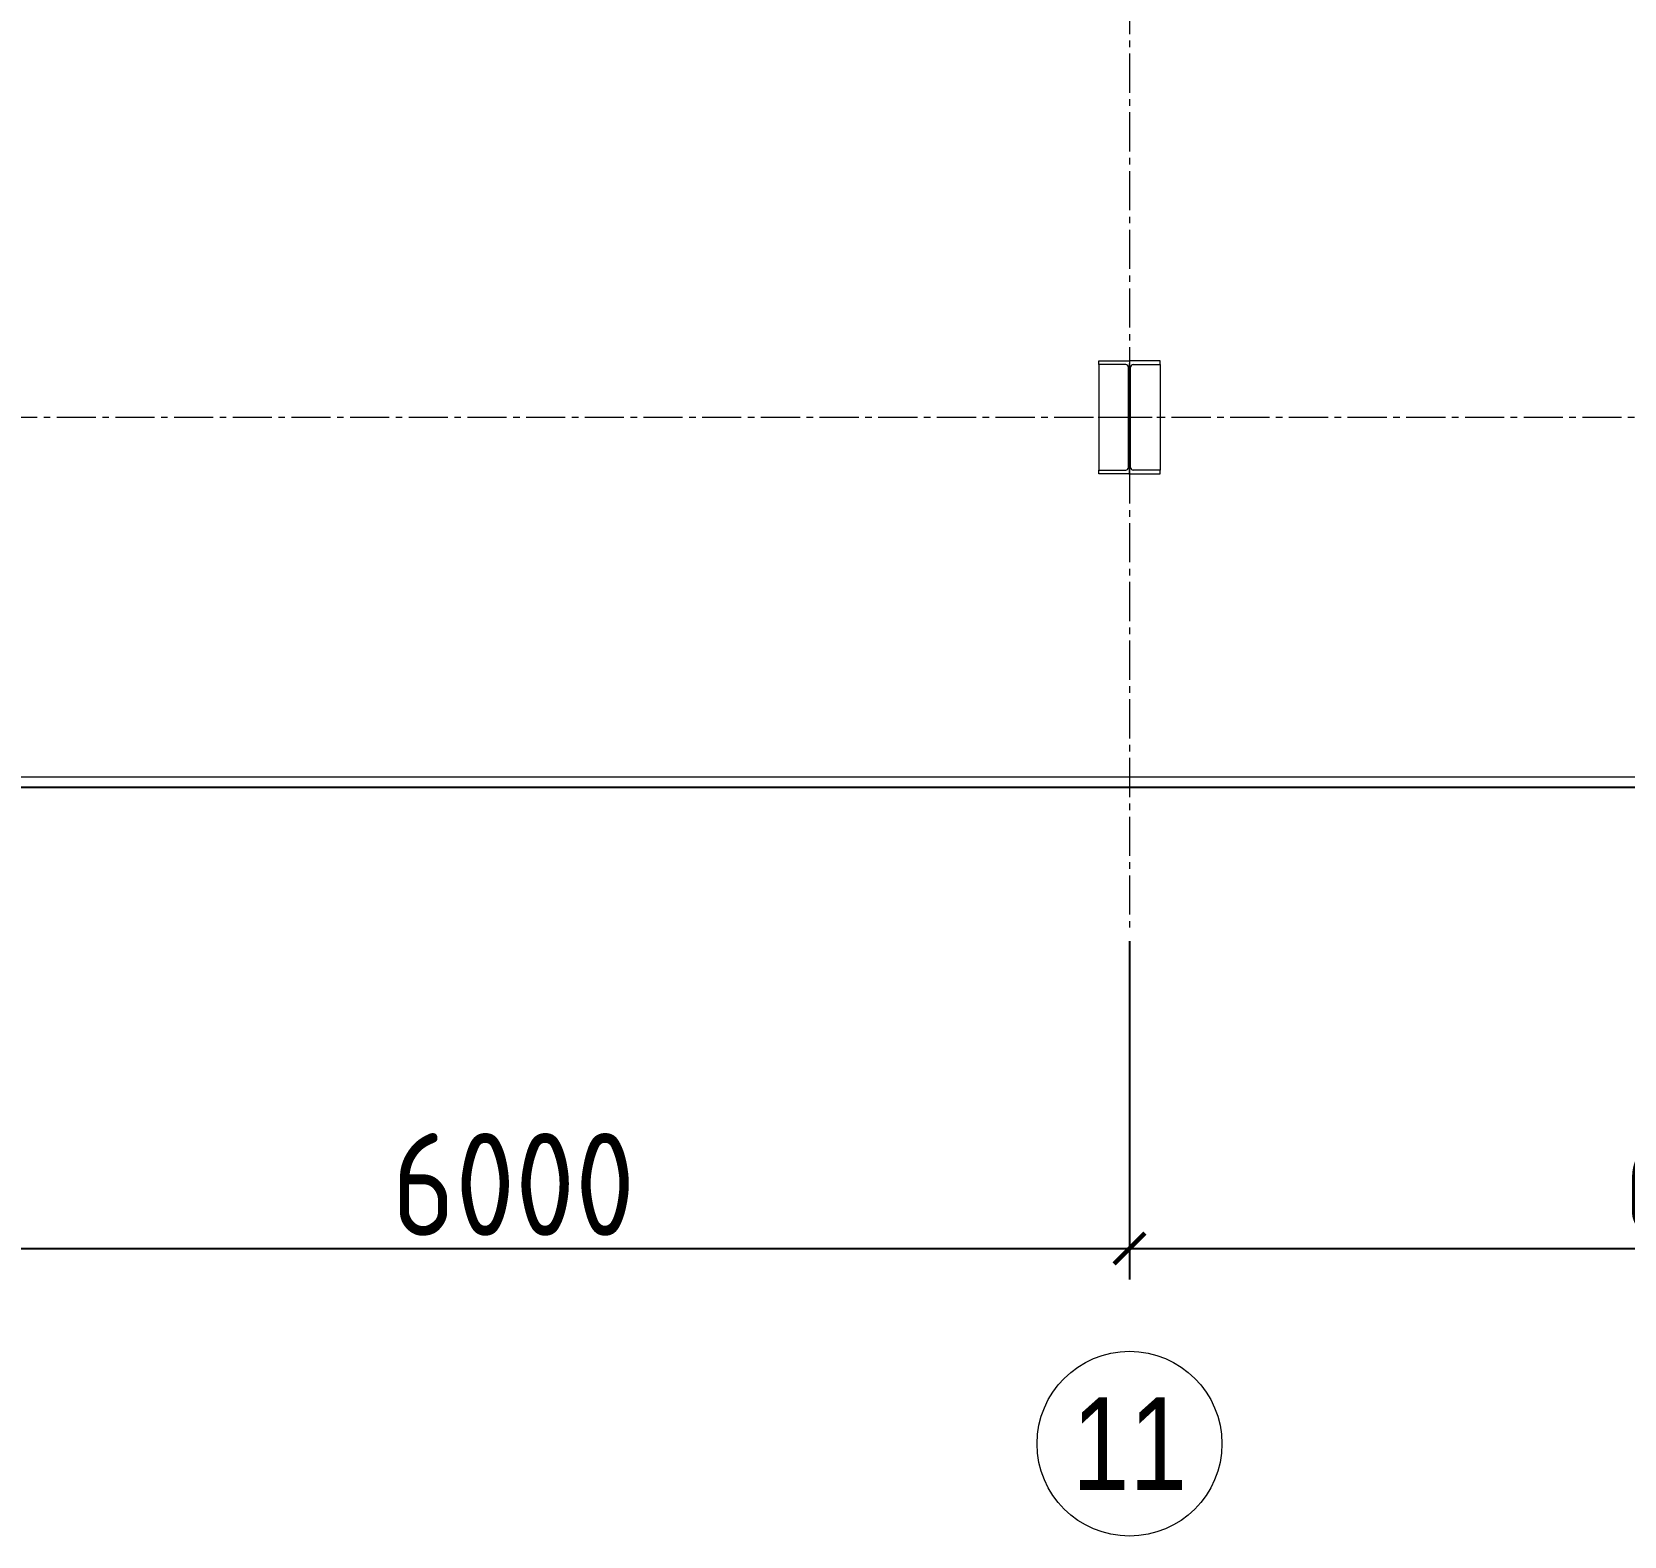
# Model space of a CAD drawing. Header units: millimetres. Extents: x 163705 to 1616509, y 81827 to 302547.
# Drawn here: x 894764 to 902518, y 137613 to 144936 of the extents above; entities that cross this region are included whole.
import ezdxf
from ezdxf.enums import TextEntityAlignment as Align

# ---------------------------------------------------------------- set-up
doc = ezdxf.new("R2010")
doc.units = ezdxf.units.MM
doc.header["$LTSCALE"] = 10
doc.linetypes.add('CENTER2', pattern=[28.575, 19.05, -3.175, 3.175, -3.175])
for name, color, linetype, lineweight in [('1-中心线', 1, 'CENTER2', 0), ('1-护栏', 4, 'Continuous', 18), ('1-标注', 3, 'Continuous', 0), ('1-钢构', 6, 'Continuous', 0)]:
    doc.layers.add(name, color=color, linetype=linetype, lineweight=lineweight)
doc.styles.add('ARIAL', font='arial.ttf', dxfattribs={"width": 0.7})
doc.styles.add('HZ', font='gbenor.shx', dxfattribs={"bigfont": 'gbcbig.shx'})
doc.styles.get("Standard").update_dxf_attribs({"font": 'arial.ttf'})
doc.dimstyles.new('100$0', dxfattribs={"dimscale": 100, "dimtxt": 5, "dimasz": 1.5, "dimexe": 1.5, "dimexo": 0.5, "dimtad": 1, "dimdec": 0, "dimdsep": 46, "dimtxsty": 'HZ', "dimblk": 'ARCHTICK', "dimcen": 2.5, "dimdle": 1, "dimclrd": 256, "dimclre": 256, "dimadec": 0, "dimazin": 0, "dimtfac": 1, "dimtdec": 0, "dimtmove": 0, "dimatfit": 3, "dimfxl": 0, "dimarcsym": 0})

# ---------------------------------------------------------------- blocks, each defined once
blk = doc.blocks.new('G$CEDFA10A2')
for p, q in [((0, 535), (0, 553)), ((0, 553), (150, 553)), ((300, 553), (150, 553)), ((300, 535), (300, 553)), ((131.5, 535), (0, 535)), ((0, 535), (0, 21)), ((144.5, 34), (144.5, 522)), ((155.5, 34), (155.5, 522)), ((168.5, 535), (300, 535)), ((300, 535), (300, 21)), ((0, 21), (131.5, 21)), ((0, 3), (0, 21)), ((150, 3), (0, 3)), ((150, 3), (300, 3)), ((300, 21), (168.5, 21)), ((300, 3), (300, 21))]:
    blk.add_line(p, q)
for centre, start, end in [((131.5, 522), 0, 90), ((168.5, 522), 90, 180), ((131.5, 34), 270, 0), ((168.5, 34), 180, 270)]:
    blk.add_arc(centre, 13, start, end)
at = {"layer": '1-中心线'}
for p, q in [((150, 0), (150, 556)), ((-3, 278), (303, 278))]:
    blk.add_line(p, q, dxfattribs=at)
blk.add_text('HC_SUPERPART', height=0.001).set_placement((150, 3))
blk = doc.blocks.new('_ArchTick')
at = {"const_width": 0.15}
blk.add_lwpolyline([(-0.5, -0.5), (0.5, 0.5)], dxfattribs=at)
blk = doc.blocks.new('*D223')
at = {"layer": '1-标注', "lineweight": -2, "transparency": 16777216}
for p, q in [((894109.1, 140509.5), (894109.1, 138862.8)), ((900109.1, 140509.5), (900109.1, 138862.8)), ((894009.1, 139012.8), (900209.1, 139012.8))]:
    blk.add_line(p, q, dxfattribs=at)
at = {"layer": 'Defpoints', "transparency": 16777216}
for p in [(894109.1, 140559.5), (900109.1, 140559.5), (900109.1, 139012.8)]:
    blk.add_point(p, dxfattribs=at)
at = {"layer": '1-标注', "lineweight": -2, "transparency": 16777216, "xscale": 150, "yscale": 150, "zscale": 150, "rotation": 180}
blk.add_blockref('_ArchTick', (894109.1, 139012.8), dxfattribs=at)
at = {"layer": '1-标注', "lineweight": -2, "transparency": 16777216, "xscale": 150, "yscale": 150, "zscale": 150}
blk.add_blockref('_ArchTick', (900109.1, 139012.8), dxfattribs=at)
at = {"layer": '1-标注', "transparency": 16777216, "insert": (897109.1, 139325.3), "char_height": 500, "attachment_point": 5, "style": 'HZ'}
blk.add_mtext('6000', dxfattribs=at)
blk = doc.blocks.new('*D224')
at = {"layer": '1-标注', "lineweight": -2, "transparency": 16777216}
for p, q in [((900109.1, 140509.5), (900109.1, 138862.8)), ((906109.1, 140509.5), (906109.1, 138862.8)), ((900009.1, 139012.8), (906209.1, 139012.8))]:
    blk.add_line(p, q, dxfattribs=at)
at = {"layer": 'Defpoints', "transparency": 16777216}
for p in [(900109.1, 140559.5), (906109.1, 140559.5), (906109.1, 139012.8)]:
    blk.add_point(p, dxfattribs=at)
at = {"layer": '1-标注', "lineweight": -2, "transparency": 16777216, "xscale": 150, "yscale": 150, "zscale": 150, "rotation": 180}
blk.add_blockref('_ArchTick', (900109.1, 139012.8), dxfattribs=at)
at = {"layer": '1-标注', "lineweight": -2, "transparency": 16777216, "xscale": 150, "yscale": 150, "zscale": 150}
blk.add_blockref('_ArchTick', (906109.1, 139012.8), dxfattribs=at)
at = {"layer": '1-标注', "transparency": 16777216, "insert": (903109.1, 139325.3), "char_height": 500, "attachment_point": 5, "style": 'HZ'}
blk.add_mtext('6000', dxfattribs=at)

msp = doc.modelspace()

# ---------------------------------------------------------------- linework, layer by layer
msp.add_lwpolyline([(872546.56, 141259.632), (921171.56, 141259.632), (921171.56, 151559.632), (872546.56, 151559.632)], close=True)
at = {"layer": '1-中心线'}
for p, q in [((900109.06, 152259.738), (900109.06, 140559.499)), ((858309.06, 143059.632), (923119.335, 143059.632))]:
    msp.add_line(p, q, dxfattribs=at)
at = {"layer": '1-护栏'}
msp.add_lwpolyline([(872596.56, 141309.632), (921121.56, 141309.632), (921121.56, 151509.632), (872596.56, 151509.632)], close=True, dxfattribs=at)
msp.add_circle((900109.06, 138062.793), 450, dxfattribs=at)

# ---------------------------------------------------------------- block references
at = {"layer": '1-钢构'}
msp.add_blockref('G$CEDFA10A2', (899959.06, 142781.632), dxfattribs=at)

# ---------------------------------------------------------------- texts
at = {"layer": '1-护栏', "style": 'ARIAL', "width": 0.8}
msp.add_text('11', height=450, dxfattribs=at).set_placement((900109.06, 138062.793), align=Align.MIDDLE_CENTER)

# ---------------------------------------------------------------- dimensions: what is measured, and where the dimension line sits
at = {"layer": '1-标注'}
for base, p1, p2, picture, middle in [((900109.06, 139012.793), (894109.06, 140559.499), (900109.06, 140559.499), '*D223', (897109.06, 139325.293)), ((906109.06, 139012.793), (900109.06, 140559.499), (906109.06, 140559.499), '*D224', (903109.06, 139325.293))]:
    dim = msp.add_linear_dim(base=base, p1=p1, p2=p2, dimstyle='100$0', override={"dimtol": 0, "dimlim": 0, "dimtdec": 8, "dimtix": 1}, dxfattribs=at)
    dim.commit()
    dim.dimension.update_dxf_attribs({"geometry": picture, "text_midpoint": middle})

doc.saveas('drawing.dxf')
